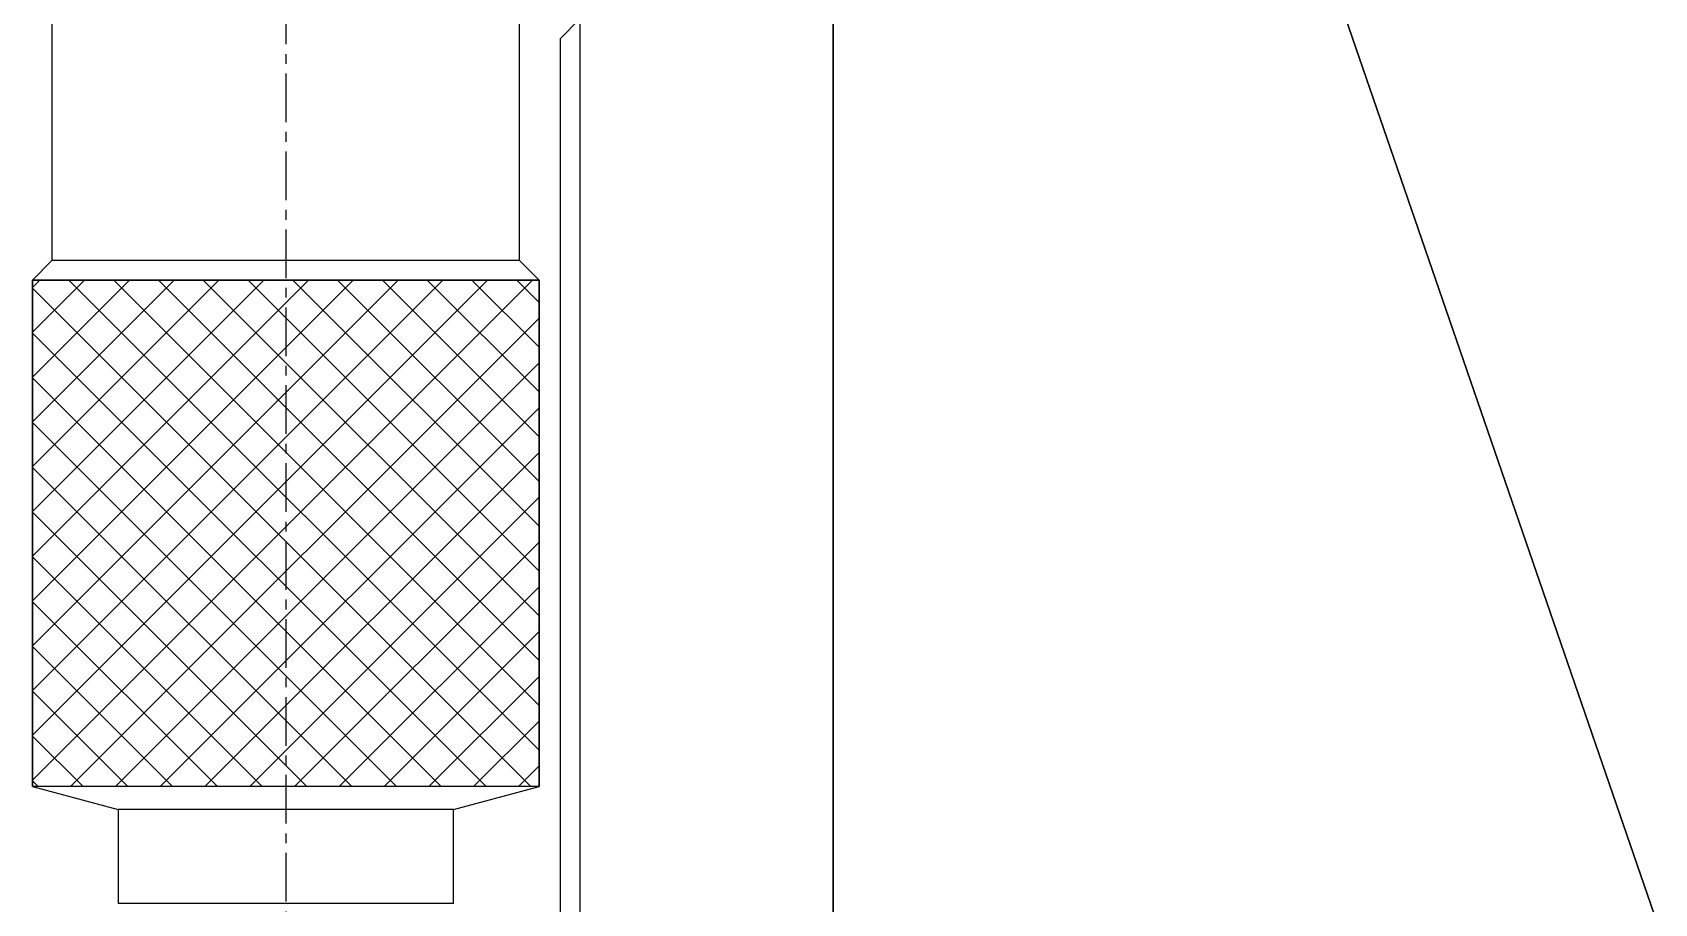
# Model space of a CAD drawing. Extents: x 81 to 317, y 60 to 277.
# Drawn here: x 217.36 to 258.98, y 95.92 to 118.27 of the extents above; entities that cross this region are included whole.
import ezdxf

# ---------------------------------------------------------------- set-up
doc = ezdxf.new("R2010")
doc.units = 0
doc.linetypes.add('CENTER', pattern=[2, 1.25, -0.25, 0.25, -0.25])
doc.layers.get('0').update_dxf_attribs({"linetype": 'CONTINUOUS'})
doc.layers.add('CENTER', color=1, linetype='CENTER')

msp = doc.modelspace()

# ---------------------------------------------------------------- linework, layer by layer
at = {"color": 7, "linetype": 'CONTINUOUS'}
for p, q in [((237.909, 156.817), (237.909, 95.616)), ((237.909, 88.616), (237.909, 156.817)), ((258.983, 95.616), (237.909, 156.817)), ((237.909, 156.817), (258.982, 95.616)), ((217.86, 118.616), (217.86, 112.416)), ((229.86, 112.416), (229.86, 118.616)), ((230.909, 118.116), (231.409, 118.616)), ((231.409, 118.616), (231.409, 84.616)), ((230.909, 84.116), (230.909, 118.116)), ((217.86, 112.416), (217.36, 111.916)), ((229.86, 112.416), (217.86, 112.416)), ((230.36, 111.916), (229.86, 112.416)), ((217.36, 98.916), (217.36, 111.916)), ((217.36, 111.916), (230.36, 111.916)), ((230.36, 111.916), (230.36, 98.916)), ((217.36, 98.916), (219.56, 98.326)), ((230.36, 98.916), (217.36, 98.916)), ((228.16, 98.326), (230.36, 98.916)), ((228.16, 98.326), (219.56, 98.326)), ((219.56, 98.326), (219.56, 95.916)), ((228.16, 95.916), (228.16, 98.326)), ((228.16, 95.916), (219.56, 95.916))]:
    msp.add_line(p, q, dxfattribs=at)
at = {"color": 9, "linetype": 'CONTINUOUS'}
for p, q in [((217.36, 111.916), (217.36, 98.916)), ((230.36, 111.916), (217.36, 111.916)), ((230.36, 98.916), (230.36, 111.916)), ((230.36, 98.916), (217.36, 98.916))]:
    msp.add_line(p, q, dxfattribs=at)
at = {"color": 3, "linetype": 'CONTINUOUS'}
for p, q in [((217.36, 111.726), (217.55, 111.916)), ((217.36, 110.577), (218.699, 111.916)), ((217.36, 109.428), (219.848, 111.916)), ((217.36, 108.279), (220.997, 111.916)), ((217.36, 107.13), (222.146, 111.916)), ((217.36, 105.98), (223.295, 111.916)), ((217.36, 104.831), (224.444, 111.916)), ((217.36, 103.682), (225.593, 111.916)), ((217.36, 102.533), (226.742, 111.916)), ((217.36, 101.384), (227.891, 111.916)), ((217.36, 100.235), (229.04, 111.916)), ((217.36, 99.086), (230.189, 111.916)), ((230.148, 98.916), (217.36, 111.704)), ((230.36, 99.853), (218.297, 111.916)), ((230.36, 101.002), (219.446, 111.916)), ((230.36, 102.151), (220.595, 111.916)), ((230.36, 103.3), (221.744, 111.916)), ((230.36, 104.449), (222.893, 111.916)), ((230.36, 105.598), (224.042, 111.916)), ((230.36, 106.747), (225.191, 111.916)), ((230.36, 107.896), (226.34, 111.916)), ((230.36, 109.045), (227.489, 111.916)), ((230.36, 110.194), (228.638, 111.916)), ((230.36, 111.343), (229.788, 111.916)), ((218.338, 98.916), (230.36, 110.937)), ((228.999, 98.916), (217.36, 110.555)), ((219.487, 98.916), (230.36, 109.788)), ((227.85, 98.916), (217.36, 109.406)), ((220.637, 98.916), (230.36, 108.639)), ((226.701, 98.916), (217.36, 108.257)), ((221.786, 98.916), (230.36, 107.49)), ((225.552, 98.916), (217.36, 107.108)), ((222.935, 98.916), (230.36, 106.341)), ((224.403, 98.916), (217.36, 105.959)), ((224.084, 98.916), (230.36, 105.192)), ((223.254, 98.916), (217.36, 104.81)), ((222.105, 98.916), (217.36, 103.661)), ((225.233, 98.916), (230.36, 104.043)), ((226.382, 98.916), (230.36, 102.894)), ((220.956, 98.916), (217.36, 102.511)), ((227.531, 98.916), (230.36, 101.745)), ((219.807, 98.916), (217.36, 101.362)), ((228.68, 98.916), (230.36, 100.596)), ((218.658, 98.916), (217.36, 100.213)), ((217.508, 98.916), (217.36, 99.064)), ((229.829, 98.916), (230.36, 99.447))]:
    msp.add_line(p, q, dxfattribs=at)
at = {"layer": 'CENTER', "color": 1, "linetype": 'CENTER'}
msp.add_line((223.86, 119.216), (223.86, 91.616), dxfattribs=at)

doc.saveas('drawing.dxf')
